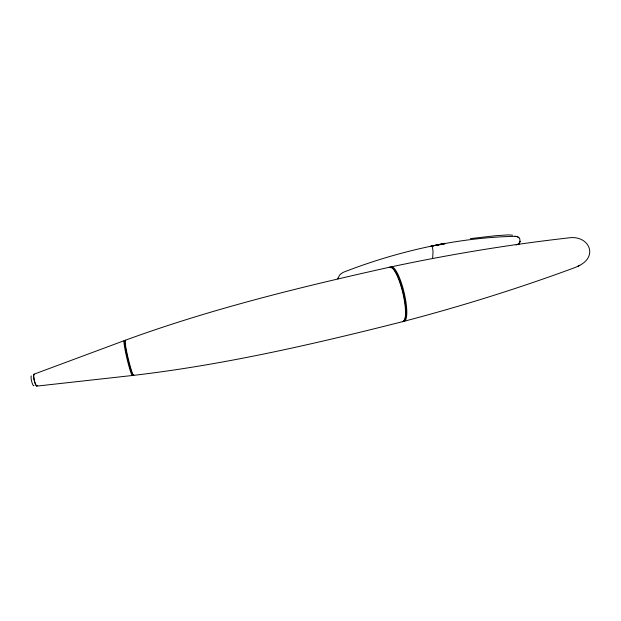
<?xml version="1.0" encoding="UTF-8"?>
<svg xmlns="http://www.w3.org/2000/svg" width="621" height="621" viewBox="0 0 621 621"><rect width="100%" height="100%" fill="white"/><g stroke="black" fill="none" stroke-linecap="round" stroke-linejoin="round"><path stroke-width="0.93" d="M520.111 241.453L519.746 238.767L518.939 237.711A9.346 5.907 -29.3 0 0 514.568 236.314M432.635 258.227L432.977 252.918A6.823 1.793 78.6 0 0 432.053 245.994L444.434 243.246M337.964 278.239L337.886 278.953A4.735 3.392 -2.4 0 1 338.197 278.247M518.783 244.612L520.103 241.46A8.826 5.915 7 0 0 519.482 241.251M337.964 278.224L339.586 275.227A9.439 6.42 -20.7 0 1 344.554 271.804A300.696 159.845 -20.3 0 1 431.168 246.18L445.536 243.401M579.044 265.703C599.125 255.736 588.25 234.622 568.339 237.928C508.933 244.651 449.876 254.385 391.409 266.82M404.434 321.189C462.257 305.99 519.381 288.113 575.465 267.387L578.656 265.912M577.887 266.331L579.797 265.291M33.907 374.23L124.146 340.681M125.263 340.261C211.388 308.784 300.727 286.964 390.128 267.092M403.161 321.523C314.335 344.011 224.67 364.729 133.538 375.363M444.807 243.952L432.053 245.994A6.854 1.816 78.5 0 0 430.935 246.234M431.168 246.18L445.536 243.409A300.696 159.845 -20.3 0 1 514.568 236.329A9.346 5.907 -29.3 0 1 518.939 237.711M470.407 238.619L495.566 235.724L508.374 234.878L512.573 235.173M36.693 386.122L132.358 375.495M36.957 385.952A6.117 1.149 76.7 0 1 34.155 380.005A6.117 1.149 76.7 0 1 34.411 374.455M132.63 375.045A17.9 1.413 76.7 0 1 126.917 358.309A17.9 1.413 76.7 0 1 124.604 341.007M133.81 374.913A18.048 1.397 76.7 0 1 128.081 358.03A18.048 1.397 76.7 0 1 125.714 340.595M132.855 374.812A17.349 1.358 76.7 0 1 127.344 357.044A17.349 1.358 76.7 0 1 125.085 341.084M389.328 267.418A27.999 6.544 76.6 0 1 402.765 292.701A27.999 6.544 76.6 0 1 402.307 321.631M390.601 267.146A27.976 6.575 76.6 0 1 404.069 292.39A27.976 6.575 76.6 0 1 403.572 321.298M390.912 267.604A27.316 6.404 76.6 0 1 403.254 292.584A27.316 6.404 76.6 0 1 403.634 320.708M36.918 385.284A5.643 1.056 76.7 0 1 35.871 384.865M35.661 384.453A5.643 1.056 76.7 0 1 34.093 379.299A5.643 1.056 76.7 0 1 33.813 375.014M33.907 374.805A5.643 1.056 76.7 0 1 34.31 374.735M37.555 385.431A5.643 1.048 76.7 0 1 37.4 385.369M33.899 385.362A4.984 0.947 76.7 0 1 31.741 381.667A4.984 0.947 76.7 0 1 31.454 375.984M520.087 241.515A8.748 5.83 6.6 0 1 516.129 244.969"/></g></svg>
